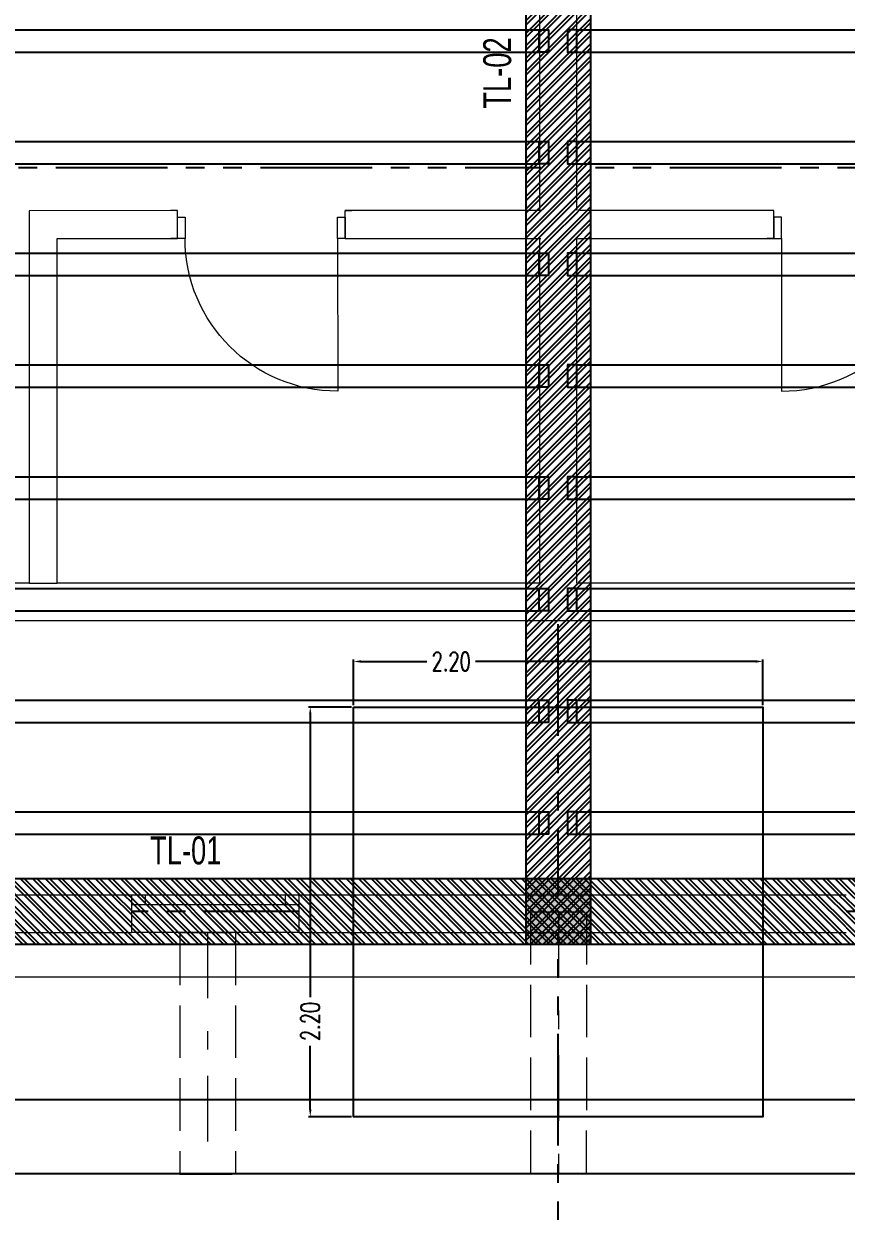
# Model space of a CAD drawing. Header units: metres. Extents: x -6.1 to 26.1, y -10.1 to 14.1.
# Drawn here: x 9.13 to 13.55, y -1.65 to 4.77 of the extents above; entities that cross this region are included whole.
import ezdxf
from ezdxf.enums import TextEntityAlignment as Align

# ---------------------------------------------------------------- set-up
doc = ezdxf.new("R2010")
doc.units = ezdxf.units.M
doc.header["$MEASUREMENT"] = 0
for name, pattern in [('Xref_Arq. PB$0$Línea Oculta', [0.391222, 0.282222, -0.109]), ('Xref_Arq. PB$0$Punto & Raya', [0.670278, 0.352778, -0.176389, 0, -0.141111]), ('Xref_Arq. PB$0$Wipeout_Contour', [1, 0, -1]), ('Xref_Cimentación$0$Xr-Muroscontencion$0$HIDDEN', [0.375, 0.25, -0.125]), ('Xref_Ejes$0$ACAD_ISO05W100', [33, 24, -3, 0, -3, 0, -3])]:
    doc.linetypes.add(name, pattern=pattern)
for name, color, linetype in [('Xref_Arq. PB$0$Estructura - Forjados', 7, 'Continuous'), ('Xref_Arq. PB$0$Estructura - Muros', 7, 'Continuous'), ('Xref_Arq. PB$0$Estructura - Vigas y Pilares', 7, 'Continuous'), ('Xref_Arq. PB$0$Puertas ArchiCAD', 7, 'Continuous'), ('Xref_Arq. PB$0$Ventanas ArchiCAD', 7, 'Continuous'), ('Xref_Cimentación$0$00-Novidesa', 7, 'Continuous'), ('Xref_Cimentación$0$00-ZA', 2, 'Continuous'), ('Xref_Cimentación$0$VIGA', 3, 'Continuous'), ('Xref_Cimentación$0$Xref_Pedestales$0$COLUM. PB', 140, 'Continuous'), ('Xref_Ejes$0$00-EJES', 1, 'Xref_Ejes$0$ACAD_ISO05W100')]:
    doc.layers.add(name, color=color, linetype=linetype)
for name, color, linetype, lineweight in [('Xref_Arq. PB$0$Estructura - Forjados_Pluma_Nº__1', 7, 'Continuous', 13), ('Xref_Arq. PB$0$Estructura - Muros_Pluma_Nº__1', 7, 'Continuous', 13), ('Xref_Arq. PB$0$Puertas ArchiCAD_Pluma_Nº__1', 7, 'Continuous', 13), ('Xref_Arq. PB$0$Puertas ArchiCAD_Pluma_Nº__23', 7, 'Continuous', 18), ('Xref_Arq. PB$0$Ventanas ArchiCAD_Pluma_Nº__1', 7, 'Continuous', 13), ('Xref_Arq. PB$0$Ventanas ArchiCAD_Pluma_Nº__23', 7, 'Continuous', 18)]:
    doc.layers.add(name, color=color, linetype=linetype, lineweight=lineweight)
for name, color, linetype, lineweight, true_color in [('Xref_Arq. PB$0$Estructura - Vigas y Pilares_Pluma_Nº__69', 7, 'Continuous', 13, 0x6a6a6a), ('Xref_Arq. PB$0$Estructura - Vigas y Pilares_Pluma_Nº__90', 7, 'Continuous', 13, 0x6a6a6a), ('Xref_Arq. PB$0$Puertas ArchiCAD_Pluma_Nº__3', 7, 'Continuous', 18, 0xff6600), ('Xref_Arq. PB$0$Ventanas ArchiCAD_Pluma_Nº__3', 7, 'Continuous', 18, 0xff6600)]:
    doc.layers.add(name, color=color, linetype=linetype, lineweight=lineweight, true_color=true_color)
doc.styles.add('Xref_Cimentación$0$ARIAL', font='arial.ttf', dxfattribs={"height": 2})
doc.styles.add('Xref_Cimentación$0$Xr-Muroscontencion$0$Romans', font='romans.shx', dxfattribs={"width": 0.7})
doc.dimstyles.new('Xref_Cimentación$0$Xr-Muroscontencion$0$D20', dxfattribs={"dimtxt": 0.05, "dimasz": 0.04, "dimexe": 0.01, "dimexo": 0.01, "dimgap": 0.01, "dimtad": 0, "dimdec": 3, "dimzin": 1, "dimdsep": 46, "dimtxsty": 'Xref_Cimentación$0$Xr-Muroscontencion$0$Romans', "dimcen": 2.5, "dimclrd": 1, "dimclre": 8, "dimclrt": 7, "dimadec": 0, "dimazin": 0, "dimtfac": 1, "dimtdec": 3, "dimtmove": 1, "dimatfit": 1, "dimfxl": 1, "dimtfill": 1, "dimarcsym": 0})

# ---------------------------------------------------------------- blocks, each defined once
blk = doc.blocks.new('Xref_Ejes')
at = {"layer": 'Xref_Ejes$0$00-EJES', "ltscale": 0.025}
for p, q in [((12, -8.9568), (12, 12.9873)), ((-5, 3.9958), (24.9967, 3.9958)), ((24.9967, 0), (-5, 0))]:
    blk.add_line(p, q, dxfattribs=at)
blk = doc.blocks.new('Xref_Arq. PB$0$Forjado_1', base_point=(9.6104, 18.2739))
at = {"layer": 'Xref_Arq. PB$0$Estructura - Forjados_Pluma_Nº__1', "linetype": 'Continuous', "flags": 128}
blk.add_lwpolyline([(9.6104, 18.2739), (9.6104, 8.6612), (-7.0825, 8.6612), (-7.0825, 18.2739)], close=True, dxfattribs=at)
blk = doc.blocks.new('Xref_Arq. PB$0$Forjado_2', base_point=(-11.0804, 18.5154))
at = {"layer": 'Xref_Arq. PB$0$Estructura - Forjados_Pluma_Nº__1', "linetype": 'Continuous', "flags": 128}
blk.add_lwpolyline([(-11.0804, 18.5154), (10.7361, 18.5154), (10.7514, 7.6041), (-11.0804, 7.6041)], close=True, dxfattribs=at)
blk = doc.blocks.new('Xref_Arq. PB$0$Ventana 17_2')
at = {"layer": 'Xref_Arq. PB$0$Ventanas ArchiCAD_Pluma_Nº__1', "linetype": 'Continuous'}
for p, q in [((-0.45, 0), (-0.45, -0.05)), ((0.45, 0), (0.45, -0.05))]:
    blk.add_line(p, q, dxfattribs=at)
at = {"layer": 'Xref_Arq. PB$0$Ventanas ArchiCAD_Pluma_Nº__23', "linetype": 'Continuous'}
for p, q in [((-0.45, 0), (-0.375, 0)), ((-0.375, 0), (-0.375, -0.05)), ((0.375, -0.05), (0.375, 0)), ((0.375, 0), (0.45, 0)), ((-0.375, -0.05), (-0.45, -0.05)), ((0.45, -0.05), (0.375, -0.05))]:
    blk.add_line(p, q, dxfattribs=at)
at = {"layer": 'Xref_Arq. PB$0$Ventanas ArchiCAD_Pluma_Nº__3', "linetype": 'Continuous'}
for p, q in [((-0.45, 0), (0.45, 0)), ((-0.375, 0), (0.375, 0)), ((0.375, -0.05), (-0.375, -0.05)), ((-0.45, -0.2), (0.45, -0.2))]:
    blk.add_line(p, q, dxfattribs=at)
blk = doc.blocks.new('Xref_Arq. PB$0$Muro_6', base_point=(-6.5596, 8.9011))
at = {"color": 254, "linetype": 'Xref_Arq. PB$0$Wipeout_Contour', "lineweight": 0, "ltscale": 50.031113}
blk.add_wipeout([(-0.9475, 9.1011), (-6.5596, 9.1011), (-6.5596, 8.9011), (-0.9475, 8.9011), (-0.9475, 9.0511)], dxfattribs=at).dxf.layer = 'Xref_Arq. PB$0$Estructura - Muros'
at = {"color": 254, "linetype": 'Xref_Arq. PB$0$Wipeout_Contour', "lineweight": 0, "ltscale": 55.831066}
blk.add_wipeout([(-0.0475, 8.9011), (2.8919, 8.9011), (2.8919, 9.0511), (2.8919, 9.1011), (-0.0475, 9.1011), (-0.0475, 9.0511)], dxfattribs=at).dxf.layer = 'Xref_Arq. PB$0$Estructura - Muros'
at = {"layer": 'Xref_Arq. PB$0$Estructura - Muros_Pluma_Nº__1', "linetype": 'Continuous'}
for p, q in [((-0.9475, 9.1011), (-0.9475, 9.0511)), ((-0.9475, 9.0511), (-0.9475, 8.9011)), ((-0.0475, 9.1011), (-0.0475, 9.0511)), ((-0.0475, 9.0511), (-0.0475, 8.9011))]:
    blk.add_line(p, q, dxfattribs=at)
at = {"layer": 'Xref_Arq. PB$0$Estructura - Muros_Pluma_Nº__1', "linetype": 'Continuous', "flags": 128}
for points in [[(-0.9475, 9.1011), (-6.5596, 9.1011)], [(2.8919, 9.1011), (-0.0475, 9.1011)], [(-6.5596, 8.9011), (-0.9475, 8.9011)], [(-0.0475, 8.9011), (2.8919, 8.9011)]]:
    blk.add_lwpolyline(points, dxfattribs=at)
at = {"layer": 'Xref_Arq. PB$0$Ventanas ArchiCAD', "color": 251, "linetype": 'Continuous', "lineweight": 13, "true_color": 0x6a6a6a, "xscale": -1}
blk.add_blockref('Xref_Arq. PB$0$Ventana 17_2', (-0.4975, 9.1011), dxfattribs=at)
blk = doc.blocks.new('Xref_Arq. PB$0$Muro_18', base_point=(1.2519, 17.9223))
at = {"color": 254, "linetype": 'Xref_Arq. PB$0$Wipeout_Contour', "lineweight": 0, "ltscale": 61.650485}
blk.add_wipeout([(1.4519, 17.9223), (1.2519, 17.9223), (1.2519, 12.7788), (1.4519, 12.7789)], dxfattribs=at).dxf.layer = 'Xref_Arq. PB$0$Estructura - Muros'
at = {"color": 254, "linetype": 'Xref_Arq. PB$0$Wipeout_Contour', "lineweight": 0, "ltscale": 47.147943}
blk.add_wipeout([(1.4519, 12.6289), (1.2519, 12.6288), (1.2519, 10.7762), (1.4519, 10.7762)], dxfattribs=at).dxf.layer = 'Xref_Arq. PB$0$Estructura - Muros'
at = {"layer": 'Xref_Arq. PB$0$Estructura - Muros_Pluma_Nº__1', "linetype": 'Continuous', "flags": 128}
for points in [[(1.2454, 14.9619), (1.2454, 12.7788)], [(1.4454, 12.7789), (1.4454, 14.9619)], [(1.2454, 12.6288), (1.2454, 10.7762)], [(1.4454, 10.7762), (1.4454, 12.6288)]]:
    blk.add_lwpolyline(points, dxfattribs=at)
blk = doc.blocks.new('Xref_Arq. PB$0$Muro_19', base_point=(-6.5109, 10.5762))
at = {"color": 254, "linetype": 'Xref_Arq. PB$0$Wipeout_Contour', "lineweight": 0, "ltscale": 66.56985}
blk.add_wipeout([(-1.6717, 10.5762), (4.352, 10.5762), (4.352, 10.6612), (4.352, 10.7762), (-1.6717, 10.7762), (-1.6717, 10.6612)], dxfattribs=at).dxf.layer = 'Xref_Arq. PB$0$Estructura - Muros'
at = {"layer": 'Xref_Arq. PB$0$Estructura - Muros_Pluma_Nº__1', "linetype": 'Continuous', "flags": 128}
for points in [[(1.2519, 10.7762), (-1.6717, 10.7762)], [(4.352, 10.7762), (1.4519, 10.7762)], [(-1.6546, 10.5762), (4.352, 10.5762)]]:
    blk.add_lwpolyline(points, dxfattribs=at)
blk = doc.blocks.new('Xref_Arq. PB$0$Puerta 17_2')
at = {"layer": 'Xref_Arq. PB$0$Puertas ArchiCAD_Pluma_Nº__1', "linetype": 'Continuous'}
for p, q in [((-0.45, 0), (-0.487, 0)), ((-0.45, 0), (-0.45, -0.115)), ((0.45, 0), (0.45, -0.115)), ((0.45, 0), (0.487, 0)), ((-0.45, -0.115), (-0.45, -0.15)), ((0.45, -0.115), (0.45, -0.15)), ((-0.45, -0.15), (-0.487, -0.15)), ((0.45, -0.15), (0.487, -0.15))]:
    blk.add_line(p, q, dxfattribs=at)
at = {"layer": 'Xref_Arq. PB$0$Puertas ArchiCAD_Pluma_Nº__23', "linetype": 'Continuous'}
for p, q in [((-0.41, 0), (-0.45, 0)), ((-0.45, 0), (-0.45, -0.115)), ((-0.41, -0.115), (-0.41, 0)), ((0.45, 0), (0.41, 0)), ((0.41, 0), (0.41, -0.115)), ((0.45, -0.115), (0.45, 0)), ((-0.45, -0.115), (-0.41, -0.115)), ((0.41, -0.115), (0.45, -0.115))]:
    blk.add_line(p, q, dxfattribs=at)
at = {"layer": 'Xref_Arq. PB$0$Puertas ArchiCAD_Pluma_Nº__3', "linetype": 'Continuous'}
blk.add_line((0.41, 0), (0.41, 0.82), dxfattribs=at)
blk.add_arc((0.41, 0), 0.82, 90, 180, dxfattribs=at)
blk = doc.blocks.new('Xref_Arq. PB$0$Muro_23', base_point=(4.0508, 12.6274))
at = {"color": 254, "linetype": 'Xref_Arq. PB$0$Wipeout_Contour', "lineweight": 0, "ltscale": 64.653963}
blk.add_wipeout([(1.4454, 12.7788), (1.4454, 12.6288), (2.5044, 12.6282), (2.5044, 12.7432), (2.5045, 12.7782)], dxfattribs=at).dxf.layer = 'Xref_Arq. PB$0$Estructura - Muros'
at = {"color": 254, "linetype": 'Xref_Arq. PB$0$Wipeout_Contour', "lineweight": 0, "ltscale": 66.666334}
blk.add_wipeout([(3.4044, 12.7427), (3.4044, 12.6277), (4.0508, 12.6274), (4.2008, 12.7773), (3.4045, 12.7777)], dxfattribs=at).dxf.layer = 'Xref_Arq. PB$0$Estructura - Muros'
at = {"layer": 'Xref_Arq. PB$0$Estructura - Muros_Pluma_Nº__1', "linetype": 'Continuous'}
for p, q in [((2.5045, 12.7782), (2.4675, 12.7783)), ((2.5044, 12.7432), (2.5045, 12.7782)), ((3.4044, 12.7427), (3.4045, 12.7777)), ((3.4045, 12.7777), (3.4415, 12.7777)), ((2.5044, 12.6282), (2.5044, 12.7432)), ((3.4044, 12.6277), (3.4044, 12.7427)), ((2.5044, 12.6282), (2.4674, 12.6283)), ((3.4044, 12.6277), (3.4414, 12.6277))]:
    blk.add_line(p, q, dxfattribs=at)
at = {"layer": 'Xref_Arq. PB$0$Estructura - Muros_Pluma_Nº__1', "linetype": 'Continuous', "flags": 128}
for points in [[(2.5045, 12.7782), (1.4454, 12.7782)], [(4.2008, 12.7773), (3.4045, 12.7777)], [(1.4454, 12.6289), (2.5044, 12.6282)], [(3.4044, 12.6277), (4.0508, 12.6274)]]:
    blk.add_lwpolyline(points, dxfattribs=at)
at = {"layer": 'Xref_Arq. PB$0$Puertas ArchiCAD', "linetype": 'Continuous', "rotation": 179.968163911633}
blk.add_blockref('Xref_Arq. PB$0$Puerta 17_2', (2.9544, 12.628), dxfattribs=at)
blk = doc.blocks.new('Xref_Arq. PB$0$Muro_31', base_point=(-1.3463, 10.7762))
at = {"color": 254, "linetype": 'Xref_Arq. PB$0$Wipeout_Contour', "lineweight": 0, "ltscale": 47.293083}
blk.add_wipeout([(-1.3463, 10.7762), (-1.3463, 12.6274), (-1.4963, 12.7773), (-1.4963, 10.7762)], dxfattribs=at).dxf.layer = 'Xref_Arq. PB$0$Estructura - Muros'
at = {"layer": 'Xref_Arq. PB$0$Estructura - Muros_Pluma_Nº__1', "linetype": 'Continuous', "flags": 128}
for points in [[(-1.4963, 12.7773), (-1.4963, 10.7762)], [(-1.3463, 10.7762), (-1.3463, 12.6274)], [(-1.4963, 10.7762), (-1.3463, 10.7762)]]:
    blk.add_lwpolyline(points, dxfattribs=at)
blk = doc.blocks.new('Xref_Arq. PB$0$Muro_32', base_point=(-1.3463, 12.6274))
at = {"color": 254, "linetype": 'Xref_Arq. PB$0$Wipeout_Contour', "lineweight": 0, "ltscale": 64.127766}
blk.add_wipeout([(-0.6999, 12.7777), (-1.4963, 12.7773), (-1.3463, 12.6274), (-0.6998, 12.6277), (-0.6999, 12.7427)], dxfattribs=at).dxf.layer = 'Xref_Arq. PB$0$Estructura - Muros'
at = {"color": 254, "linetype": 'Xref_Arq. PB$0$Wipeout_Contour', "lineweight": 0, "ltscale": 64.040584}
blk.add_wipeout([(1.4525, 12.7789), (0.2001, 12.7782), (0.2001, 12.7432), (0.2002, 12.6282), (1.4526, 12.6289)], dxfattribs=at).dxf.layer = 'Xref_Arq. PB$0$Estructura - Muros'
at = {"layer": 'Xref_Arq. PB$0$Estructura - Muros_Pluma_Nº__1', "linetype": 'Continuous'}
for p, q in [((-0.6999, 12.7777), (-0.7369, 12.7777)), ((-0.6999, 12.7427), (-0.6999, 12.7777)), ((0.2001, 12.7782), (0.2371, 12.7783)), ((0.2001, 12.7432), (0.2001, 12.7782)), ((-0.6998, 12.6277), (-0.6999, 12.7427)), ((0.2002, 12.6282), (0.2001, 12.7432)), ((-0.6998, 12.6277), (-0.7368, 12.6277)), ((0.2002, 12.6282), (0.2372, 12.6283))]:
    blk.add_line(p, q, dxfattribs=at)
at = {"layer": 'Xref_Arq. PB$0$Estructura - Muros_Pluma_Nº__1', "linetype": 'Continuous', "flags": 128}
for points in [[(-0.6999, 12.7777), (-1.4963, 12.7773)], [(1.2519, 12.7788), (0.2001, 12.7782)], [(-1.3463, 12.6274), (-0.6998, 12.6277)], [(0.2002, 12.6282), (1.2519, 12.6288)]]:
    blk.add_lwpolyline(points, dxfattribs=at)
at = {"layer": 'Xref_Arq. PB$0$Puertas ArchiCAD', "linetype": 'Continuous', "xscale": -0.9999999999999999, "rotation": 180.031836088367}
blk.add_blockref('Xref_Arq. PB$0$Puerta 17_2', (-0.2498, 12.628), dxfattribs=at)
blk = doc.blocks.new('Xref_Arq. PB$0$Viga_9', base_point=(1.3469, 9.0119))
at = {"layer": 'Xref_Arq. PB$0$Estructura - Vigas y Pilares_Pluma_Nº__69', "linetype": 'Xref_Arq. PB$0$Punto & Raya'}
blk.add_line((1.3469, 9.0119), (1.3461, 7.6041), dxfattribs=at)
at = {"layer": 'Xref_Arq. PB$0$Estructura - Vigas y Pilares_Pluma_Nº__90', "linetype": 'Xref_Arq. PB$0$Línea Oculta'}
for p, q in [((1.1969, 9.0119), (1.1961, 7.6042)), ((1.1969, 9.0119), (1.4969, 9.0118)), ((1.4969, 9.0118), (1.4961, 7.604)), ((1.1961, 7.6042), (1.4961, 7.604))]:
    blk.add_line(p, q, dxfattribs=at)
blk = doc.blocks.new('Xref_Arq. PB$0$Viga_10', base_point=(-0.5385, 8.9011))
at = {"layer": 'Xref_Arq. PB$0$Estructura - Vigas y Pilares_Pluma_Nº__69', "linetype": 'Xref_Arq. PB$0$Punto & Raya'}
blk.add_line((-0.5385, 8.9011), (-0.5385, 7.6041), dxfattribs=at)
at = {"layer": 'Xref_Arq. PB$0$Estructura - Vigas y Pilares_Pluma_Nº__90', "linetype": 'Xref_Arq. PB$0$Línea Oculta'}
for p, q in [((-0.6885, 8.9011), (-0.6885, 7.6041)), ((-0.6885, 8.9011), (-0.3885, 8.9011)), ((-0.3885, 8.9011), (-0.3885, 7.6041)), ((-0.6885, 7.6041), (-0.3885, 7.6041))]:
    blk.add_line(p, q, dxfattribs=at)
blk = doc.blocks.new('Xref_Arq. PB')
at = {"layer": 'Xref_Arq. PB$0$Estructura - Forjados', "linetype": 'Continuous'}
for name, p in [('Xref_Arq. PB$0$Forjado_2', (-0.4258, 9.5015)), ('Xref_Arq. PB$0$Forjado_1', (20.265, 9.26))]:
    blk.add_blockref(name, p, dxfattribs=at)
at = {"layer": 'Xref_Arq. PB$0$Estructura - Muros'}
for name, p in [('Xref_Arq. PB$0$Muro_18', (11.9066, 8.9084)), ('Xref_Arq. PB$0$Muro_6', (4.095, -0.1129))]:
    blk.add_blockref(name, p, dxfattribs=at)
for name, p in [('Xref_Arq. PB$0$Muro_23', (14.7054, 3.6135)), ('Xref_Arq. PB$0$Muro_19', (4.1437, 1.5623))]:
    blk.add_blockref(name, p, dxfattribs=at)
at = {"layer": 'Xref_Arq. PB$0$Estructura - Vigas y Pilares', "color": 251, "lineweight": 13, "true_color": 0x6a6a6a}
for name, p in [('Xref_Arq. PB$0$Viga_9', (12.0015, -0.0021)), ('Xref_Arq. PB$0$Viga_10', (10.1161, -0.1129))]:
    blk.add_blockref(name, p, dxfattribs=at)
at = {"layer": 'Xref_Arq. PB$0$Estructura - Muros'}
blk.add_blockref('Xref_Arq. PB$0$Muro_31', (9.3083, 1.7623), dxfattribs=at)
blk.add_blockref('Xref_Arq. PB$0$Muro_32', (9.3083, 3.6135), dxfattribs=at)
blk.add_lwpolyline([(-0.4258, 1.7043), (-0.0258, 1.7043), (-0.0258, -1.0098), (21.006, -1.0098), (21.0148, 3.5281), (21.3991, 3.5263), (21.406, -1.4098), (-0.4258, -1.4098), (-0.4258, 1.7043)])
blk = doc.blocks.new('*U283')
at = {"ltscale": 0.025, "true_color": 0x636466}
h = blk.add_hatch(color=251, dxfattribs=at)
h.dxf.hatch_style = 1
h.paths.add_polyline_path([(-0.125, -0.075), (0.225, -0.075), (0.225, 0.275), (-0.125, 0.275)])
at = {"color": 251, "linetype": 'ByBlock', "ltscale": 0.025, "true_color": 0x636466}
blk.add_lwpolyline([(-0.125, -0.075), (0.225, -0.075), (0.225, 0.275), (-0.125, 0.275)], close=True, dxfattribs=at)
blk = doc.blocks.new('Xref_Cimentación$0$Xref_Pedestales')
at = {"layer": 'Xref_Cimentación$0$Xref_Pedestales$0$COLUM. PB', "ltscale": 0.025}
blk.add_blockref('*U283', (11.95, -0.1), dxfattribs=at)
blk = doc.blocks.new('*U350')
at = {"layer": 'Xref_Cimentación$0$VIGA', "ltscale": 0.025, "transparency": 33554559}
h = blk.add_hatch(dxfattribs=at)
h.set_pattern_fill('ANSI32', color=250, scale=0.005, angle=-90)
h.set_pattern_definition([(315, (14.226727, 0.2), (0.03367596, 0.03367596), []), (315, (14.226727, 0.17755), (0.03367596, 0.03367596), [])])
h.paths.add_polyline_path([(15.9967, 0.275), (-0.35, 0.275), (-0.35, -0.075), (15.9967, -0.075)])
at = {"layer": 'Xref_Cimentación$0$VIGA', "ltscale": 0.025}
for p, q in [((15.9967, 0.275), (-0.35, 0.275)), ((-0.35, -0.075), (15.9967, -0.075))]:
    blk.add_line(p, q, dxfattribs=at)
at = {"layer": 'Xref_Cimentación$0$VIGA', "ltscale": 0.025, "style": 'Xref_Cimentación$0$ARIAL', "width": 0.7, "flags": 8}
blk.add_attdef('V-00', text='', height=0.15, dxfattribs=at).set_placement((5.8238, 0.428), align=Align.MIDDLE_CENTER)
blk = doc.blocks.new('*U351')
at = {"layer": 'Xref_Cimentación$0$VIGA', "ltscale": 0.025, "transparency": 33554559}
h = blk.add_hatch(dxfattribs=at)
h.set_pattern_fill('ANSI32', color=250, scale=0.005, angle=-90)
h.set_pattern_definition([(315, (7.2384, 0.2), (0.03367596, 0.03367596), []), (315, (7.2384, 0.17755), (0.03367596, 0.03367596), [])])
h.paths.add_polyline_path([(9.0084, 0.275), (-0.35, 0.275), (-0.35, -0.075), (9.0084, -0.075)])
at = {"layer": 'Xref_Cimentación$0$VIGA', "ltscale": 0.025}
for p, q in [((-0.35, 0.275), (-0.35, -0.075)), ((9.0084, 0.275), (-0.35, 0.275)), ((-0.35, -0.075), (9.0084, -0.075))]:
    blk.add_line(p, q, dxfattribs=at)
at = {"layer": 'Xref_Cimentación$0$VIGA', "ltscale": 0.025, "style": 'Xref_Cimentación$0$ARIAL', "width": 0.7, "flags": 8}
blk.add_attdef('V-00', text='', height=0.15, dxfattribs=at).set_placement((4.328, 0.428), align=Align.MIDDLE_CENTER)
blk = doc.blocks.new('*U318')
at = {"layer": 'Xref_Cimentación$0$00-Novidesa'}
for points in [[(-1.8984, -0.06), (-1.8984, 0.06), (-1.9484, 0.06), (-1.9484, -0.06), (1.8984, -0.06)], [(-1.8984, 0.06), (1.9484, 0.06), (1.9484, -0.06), (1.8984, -0.06), (1.8984, 0.06)]]:
    blk.add_lwpolyline(points, dxfattribs=at)
blk = doc.blocks.new('*U319')
at = {"layer": 'Xref_Cimentación$0$00-ZA', "color": 0, "linetype": 'ByBlock', "lineweight": -2, "transparency": 16777216}
for p in [(4, 4.2), (8, 4.2), (4, 3.6), (8, 3.6), (4, 3), (8, 3), (4, 2.4), (8, 2.4), (4, 1.8), (8, 1.8), (4, 1.2), (8, 1.2), (4, 0.6), (8, 0.6), (4, 0), (8, 0)]:
    blk.add_blockref('*U318', p, dxfattribs=at)
blk = doc.blocks.new('*D342')
at = {"layer": 'Xref_Cimentación$0$00-ZA', "color": 8, "linetype": 'Xref_Cimentación$0$Xr-Muroscontencion$0$HIDDEN', "lineweight": -2, "transparency": 16777216}
for p, q in [((10.89, 1.0979), (10.6577, 1.0979)), ((10.89, -1.1021), (10.6577, -1.1021))]:
    blk.add_line(p, q, dxfattribs=at)
at = {"layer": 'Xref_Cimentación$0$00-ZA', "color": 1, "lineweight": -2, "transparency": 16777216}
for p, q in [((10.6677, 1.0579), (10.6677, -0.4737)), ((10.6677, -1.0621), (10.6677, -0.7071))]:
    blk.add_line(p, q, dxfattribs=at)
at = {"layer": 'Xref_Cimentación$0$00-ZA', "color": 1, "transparency": 16777216}
for points in [[(10.6611, 1.0579), (10.6744, 1.0579), (10.6677, 1.0979)], [(10.6611, -1.0621), (10.6744, -1.0621), (10.6677, -1.1021)]]:
    blk.add_solid(points, dxfattribs=at)
at = {"layer": 'Xref_Cimentación$0$00-ZA', "color": 7, "transparency": 16777216, "insert": (10.6677, -0.5904), "char_height": 0.1, "attachment_point": 5, "rotation": 90, "style": 'Xref_Cimentación$0$Xr-Muroscontencion$0$Romans', "bg_fill": 3, "box_fill_scale": 1.25, "bg_fill_color": 256, "bg_fill_true_color": 13158600, "bg_fill_transparency": 0}
blk.add_mtext('2.20', dxfattribs=at)
blk = doc.blocks.new('*D343')
at = {"layer": 'Xref_Cimentación$0$00-ZA', "color": 8, "linetype": 'Xref_Cimentación$0$Xr-Muroscontencion$0$HIDDEN', "lineweight": -2, "transparency": 16777216}
for p, q in [((10.9, 1.1079), (10.9, 1.3527)), ((13.1, 1.1079), (13.1, 1.3527))]:
    blk.add_line(p, q, dxfattribs=at)
at = {"layer": 'Xref_Cimentación$0$00-ZA', "color": 1, "lineweight": -2, "transparency": 16777216}
for p, q in [((10.94, 1.3427), (11.3083, 1.3427)), ((13.06, 1.3427), (11.5417, 1.3427))]:
    blk.add_line(p, q, dxfattribs=at)
at = {"layer": 'Xref_Cimentación$0$00-ZA', "color": 1, "transparency": 16777216}
for points in [[(10.94, 1.3494), (10.94, 1.3361), (10.9, 1.3427)], [(13.06, 1.3494), (13.06, 1.3361), (13.1, 1.3427)]]:
    blk.add_solid(points, dxfattribs=at)
at = {"layer": 'Xref_Cimentación$0$00-ZA', "color": 7, "transparency": 16777216, "insert": (11.425, 1.3427), "char_height": 0.1, "attachment_point": 5, "style": 'Xref_Cimentación$0$Xr-Muroscontencion$0$Romans', "bg_fill": 3, "box_fill_scale": 1.25, "bg_fill_color": 256, "bg_fill_true_color": 13158600, "bg_fill_transparency": 0}
blk.add_mtext('2.20', dxfattribs=at)
blk = doc.blocks.new('Xref_Cimentación')
at = {"layer": 'Xref_Cimentación$0$00-ZA'}
blk.add_lwpolyline([(10.9, 1.0979), (13.1, 1.0979), (13.1, -1.1021), (10.9, -1.1021)], close=True, dxfattribs=at)
for name, p in [('Xref_Cimentación$0$Xref_Pedestales', (0, 0)), ('*U319', (5.9984, 0.475))]:
    blk.add_blockref(name, p, dxfattribs=at)
ref = blk.add_blockref('*U351', (12.1, 0.175), dxfattribs=dict(at, rotation=90))
ref.add_attrib('V-00', 'TL-02', dxfattribs={"layer": 'Xref_Cimentación$0$VIGA', "ltscale": 0.025, "height": 0.15, "rotation": 90, "style": 'Xref_Cimentación$0$ARIAL', "width": 0.7}).set_placement((11.672, 4.503), align=Align.MIDDLE_CENTER)
ref = blk.add_blockref('*U350', (4.175, -0.1), dxfattribs=at)
ref.add_attrib('V-00', 'TL-01', dxfattribs={"layer": 'Xref_Cimentación$0$VIGA', "ltscale": 0.025, "height": 0.15, "style": 'Xref_Cimentación$0$ARIAL', "width": 0.7}).set_placement((9.9988, 0.328), align=Align.MIDDLE_CENTER)
dim = blk.add_linear_dim(base=(10.6677, -1.1021), p1=(10.9, 1.0979), p2=(10.9, -1.1021), angle=90, dimstyle='Xref_Cimentación$0$Xr-Muroscontencion$0$D20', override={"dimtxt": 0.1, "dimdec": 2}, dxfattribs=at)
dim.commit()
dim.dimension.update_dxf_attribs({"geometry": '*D342', "text_midpoint": (10.6677, -0.5904), "dimtype": 128})
dim = blk.add_linear_dim(base=(13.1, 1.3427), p1=(10.9, 1.0979), p2=(13.1, 1.0979), dimstyle='Xref_Cimentación$0$Xr-Muroscontencion$0$D20', override={"dimtxt": 0.1, "dimdec": 2}, dxfattribs=at)
dim.commit()
dim.dimension.update_dxf_attribs({"geometry": '*D343', "text_midpoint": (11.425, 1.3427), "dimtype": 128})

msp = doc.modelspace()

# ---------------------------------------------------------------- block references
msp.add_blockref('Xref_Ejes', (0, 0))

# ---------------------------------------------------------------- next in the draw order: block references
msp.add_blockref('Xref_Arq. PB', (0, 0))

# ---------------------------------------------------------------- next in the draw order: block references
msp.add_blockref('Xref_Cimentación', (0, 0))

doc.saveas('drawing.dxf')
